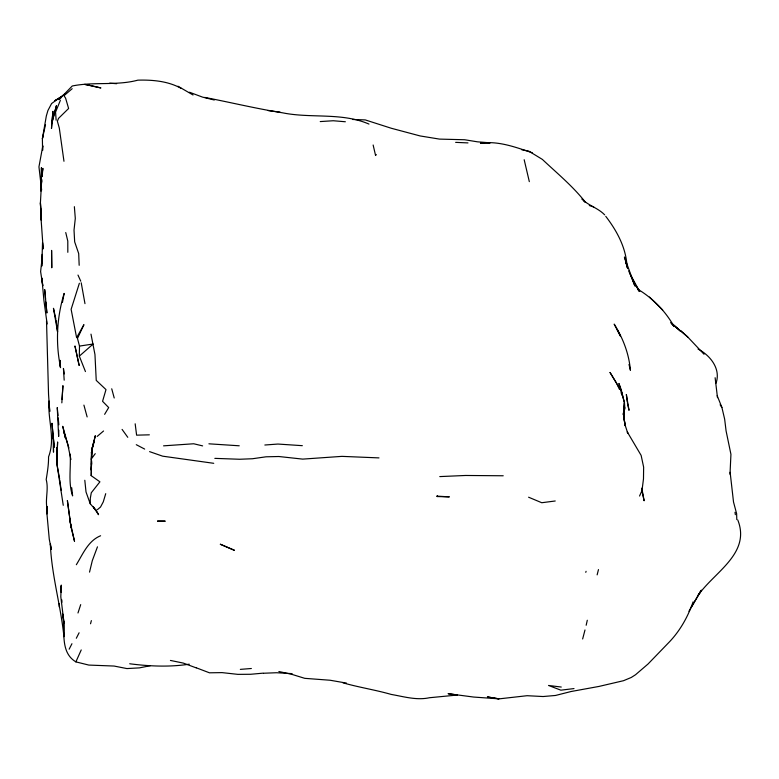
<?xml version="1.0" encoding="UTF-8"?>
<svg xmlns="http://www.w3.org/2000/svg" width="779" height="779" viewBox="0 0 779 779"><rect width="100%" height="100%" fill="white"/><g stroke="black" fill="none" stroke-linecap="round" stroke-linejoin="round"><path stroke-width="1.17" d="M623.58 415.528L623.969 409.676M46.954 513.945L47.022 506.749L46.954 513.945L49.281 539.321L51.287 549.497L50.44 543.985M64.082 621.788L63.946 636.696C60.781 605.624 51.628 575.35 50.333 544.054M85.447 371.573L79.331 356.13L79.497 346.08L77.472 338.417L83.928 324.677L76.615 337.677L71.123 309.312L79.37 283.264M95.846 509.369L98.544 514.705L94.016 508.054L94.999 509.213L90.218 503.721L90.325 498.239L91.289 492.766L99.916 481.831L91.25 475.696M91.231 475.541L91.542 460.749L91.231 475.56M58.805 430.251L58.639 436.493L57.256 407.563L57.997 415.596M61.833 402.86L62.933 385.663L62.047 399.423M40.956 217.253L43.157 248.9L42.533 242.659L41.784 266.106L42.154 254.382M57.237 451.148L57.033 464.654L63.255 505.318M57.422 446.562L57.607 441.975L56.916 459.172L56.857 447.448L57.033 464.654L59.632 479.075M730.001 474.265L730.936 454.342L726.077 430.884L724.655 419.16L721.899 407.427L717.196 395.693M91.552 462.307L91.192 470.078L91.562 463.047M91.844 456.572L92.321 447.399L95.32 435.685L92.72 447.146M41.696 179.589L40.42 202.774L41.19 219.98L41.034 216.533M41.939 176.151L42.095 173.853L41.92 176.2M41.647 179.715L40.917 191.05L41.433 167.612L41.686 176.784M623.317 414.837L624.427 402.227L621.038 390.493L616.929 383.969L619.49 389.432M91.221 459.113L92.321 447.399L91.416 452.881L91.435 464.596L91.221 459.113L95.242 453.651M41.667 180.991L41.209 185.568L41.326 178.303L42.913 168.371L42.115 176.405M93.441 444.585L93.908 441.167L91.416 452.881L92.195 449.444M42.027 258.949L40.615 271.579L42.796 285.796L41.871 278.152M437.136 496.544L437.233 495.872L437.136 496.544L449.347 496.856L437.292 496.155M623.599 415.265L624.797 407.709L624.427 402.227L623.473 413.951L625.099 425.675L623.385 413.61L624.962 424.623L627.757 433.202L627.27 431.917L641.136 455.403L643.639 467.137L643.483 478.861L642.003 490.575L639.54 496.048M623.667 414.74L624.797 407.709M62.476 302.33L64.141 293.41C56.857 317.18 55.445 342.594 60.47 366.967L59.925 360.317M70.12 454.108C71.152 467.916 67.948 482.162 72.613 495.902L71.717 487.693M586.168 625.245L587.288 620.25M43.166 135.225L42.387 138.691L42.582 150.415L42.816 145.809L38.95 166.842L41.638 190.037M89.536 572.117L92.302 560.656L97.463 546.829M597.142 574.863L598.476 569.576M90.539 623.775L91.367 620.61M582.643 638.975L585 629.968M45.503 124.767L42.387 138.691L46.321 116.022L47.909 110.55L51.599 103.539L65.494 93.519M716.018 383.21C721.13 368.934 710.205 355.312 698.042 349.041M77.978 612.985L80.704 604.621M585.779 572.351L586.081 571.319M105.72 493.672L103.276 501.871L100.52 507.041L97.482 509.602M81.23 649.929L75.884 661.877C59.34 651.984 65.524 630.007 62.71 614.008L64.053 623.229L60.811 596.802L61.259 585.078L61.288 588.573M693.086 601.875C688.023 616.491 680.379 630.221 669.755 641.536L648.021 664.02L635.489 674.77L631.224 677.487L623.521 680.7L598.954 686.435L571.017 691.528L555.544 695.462L543.07 696.533L527.101 695.705L499.027 698.87L487.391 696.923L498.959 698.851L473.603 697.049L448.081 693.68L457.507 695.024L429.482 697.731C416.59 700.535 403.853 696.611 391.224 694.43C375.264 689.853 358.905 687.38 342.964 682.823M60.353 100.384L55.562 112.088L56.137 120.219M76.332 564.726C82.886 554.112 88.115 540.811 100.588 535.757M69.156 649.189L71.95 643.717M76.313 638.254L79.098 632.782M688.967 611.252L700.253 591.777M691.324 607.221L701.421 590.18L697.945 595.653C713.749 572.312 751.141 553.742 737.781 519.973M104.629 414.34L108.69 407.563L102.565 401.312L105.993 389.597L96.236 380.386L94.96 354.552L90.987 334.133M376.276 154.524L375.575 155.508L373.141 145.001M79.331 356.13L93.139 344.016L79.497 346.08M72.184 88.699L63.985 95.71L65.592 98.154L68.62 108.485L58.552 118.34L57.373 121.222L59.301 128.048L63.966 161.272M97.132 436.454L103.549 430.991M60.723 98.164L58.98 99.615L72.243 85.992C93.918 81.542 116.509 85.894 137.854 80.159C152.606 79.731 168.293 81.133 181.361 88.485M61.862 96.615L54.608 100.793L60.548 97.394M150.328 665.694L139.431 667.876L126.919 668.577L114.075 666.045L88.796 665.071L75.884 661.877M189.248 664.185C169.569 667.204 149.402 666.308 129.713 663.766M555.232 500.985L541.756 502.728L528.59 497.206M574.016 688.578L560.88 690.175L548.513 685.452L561.269 687.049M263.146 673.153L250.682 674.273L237.848 674.361L222.034 672.618L209.473 672.813L196.366 667.827M163.561 445.841L193.698 443.767L202.628 445.89M240.341 669.375L251.364 668.499M264.841 445.013L277.928 444.049L302.34 445.676M320.237 121.573L333.256 120.745L345.36 121.758M439.775 476.592L465.54 475.472L503.215 475.774M263.623 673.241L276.487 672.735L292.086 673.631M149.364 434.828L136.598 435.159L135.176 423.805M352.605 119.469L365.234 119.908L391.282 128.253L420.144 135.945L439.453 139.1L464.693 139.753L477.488 141.827L490.176 142.839L480.439 143.209C498.307 140.639 515.61 147.231 532.281 152.772M455.637 142.362L467.984 142.908M208.908 443.816L239.241 445.792M214.829 458.364L239.601 459.259L252.464 458.743L266.038 456.806L278.794 456.513L302.719 459.113L341.903 456.367L378.974 457.896M109.703 83.149L116.616 83.713M346.48 683.095L330.111 680.242L304.745 678.334L291.745 674.322L278.863 671.517M268.19 110.608L280.06 112.108M213.738 463.31L162.655 456.173L149.587 451.625M521.794 149.782L528.805 151.136L542.242 159.325M170.426 660.436L183.279 663.085L196.191 667.866M214.303 100.014L202.559 97.122L189.453 92.224M204.663 97.394C230.711 102.409 256.408 108.69 282.592 112.819C311.006 118.612 341.582 112.205 368.973 124.075M589.304 205.52L593.647 206.932M136.276 444.692L144.67 449.084M177.943 86.216L193.046 94.999M638.858 289.866C653.464 298.854 665.724 311.61 674.108 326.596L671.41 323.256M671.401 323.168L687.74 336.995L704.031 354.25M581.855 199.073C588.622 205.627 598.068 208.032 604.65 214.838M583.88 201.001L585.604 202.462C573.071 186.405 557.462 173.59 542.768 159.783M671.255 323.158L680.875 331.494L670.729 322.418M680.895 330.773L687.74 336.995M638.167 290.051L639.637 291.482L630.201 274.237L634.885 285.971L624.427 257.021L626.482 264.208M649.472 297.052L662.686 310.023M122.089 429.404L127.775 437.311M637.582 288.532L639.637 291.482M628.653 270.926L635.002 284.452L638.653 289.817M605.75 216.319C616.997 230.993 626.228 247.985 627.027 266.817M720.108 404.749L721.899 407.427M635.002 284.452L639.53 291.365M93.353 506.632L94.415 508.668M621.029 392.704L622.567 395.985M77.988 275.065L80.753 281.19M90.218 503.721L86.021 491.987L84.804 480.263M83.908 405.109L87.141 416.94M68.338 446.192L68.912 447.983M617.922 331.601L617.299 329.605L620.396 336.031L614.183 324.113C622.957 338.115 629.013 353.724 630.406 370.288L629.004 364.426M67.987 445.052L62.719 426.308L65.407 438.032L64.102 432.549L67.715 444.283L70.928 459.522M529.321 181.643L524.179 159.724M622.392 395.226L618.916 383.492L621.262 389.743L624.018 401.467M111.728 388.789L114.221 397.991M627.64 268.628L625.907 261.744L626.238 264.091M65.748 232.551L67.792 241.062L67.822 252.318M55.815 318.864L53.459 308.299L57.549 331.757L56.078 320.033M627.426 403.035L629.013 410.309L626.355 394.476L627.261 402.013M641.594 489.056L644.116 500.78L641.828 488.16M81.211 282.787L84.969 303.635M626.647 265.152L626.988 267.041M70.461 522.505L69.867 518.989L71.016 527.208L74.521 541.278L70.85 524.851M715.122 377.727L717.488 397.66M735.006 512.3L735.357 514.685M47.139 323.967L43.926 300.509L41.881 278.239M59.788 480.185L61.161 490.205M730.137 472.298L733.516 501.997L736.632 513.731L736.798 519.583M64.258 373.939L63.43 368.457L64.18 380.181M58.201 417.895L58.834 424.769M45.542 298.552L44.676 289.554L46.886 313.002L45.844 302.067M53.332 438.441L51.969 423.231L54.267 447.273L53.089 435.451L53.508 452.161L53.508 446.299M623.667 409.744L623.95 413.191M74.365 206.678L75.3 218.402L74.024 230.117L74.667 241.841L78.689 253.574L79.176 265.298M59.944 360.648L60.499 367.688L60.129 360.658M46.993 508.463C45.124 498.657 48.804 489.29 46.195 479.543C47.402 472.035 48.668 464.479 48.551 456.864C55.63 438.509 47.568 419.735 49.019 401.039L49.729 411.507L48.541 394.301L46.516 320.89M61.132 589.197L60.986 586.811L61.151 592.4M61.804 599.898L61.95 602.284M40.878 213.095L40.42 202.774L41.19 219.98L41.005 216.455M40.576 208.256L40.878 214.118M59.233 603.482L59.292 606.997M51.589 250.448L51.765 267.655L51.589 250.448M51.862 123.043L51.482 128.516L52.943 111.319L51.862 123.043L56.351 105.847L51.862 123.043M165.051 521.161L157.543 521.141L165.051 521.161M88.017 84.94L84.658 84.385L100.919 87.949L88.017 84.94M234.421 550.305L220.36 544.268L234.421 550.305M616.715 383.492L610.054 372.498L616.715 383.492M71.016 527.208L67.393 500.605L71.016 527.208M79.117 365.312L74.988 346.158L79.117 365.312"/></g></svg>
